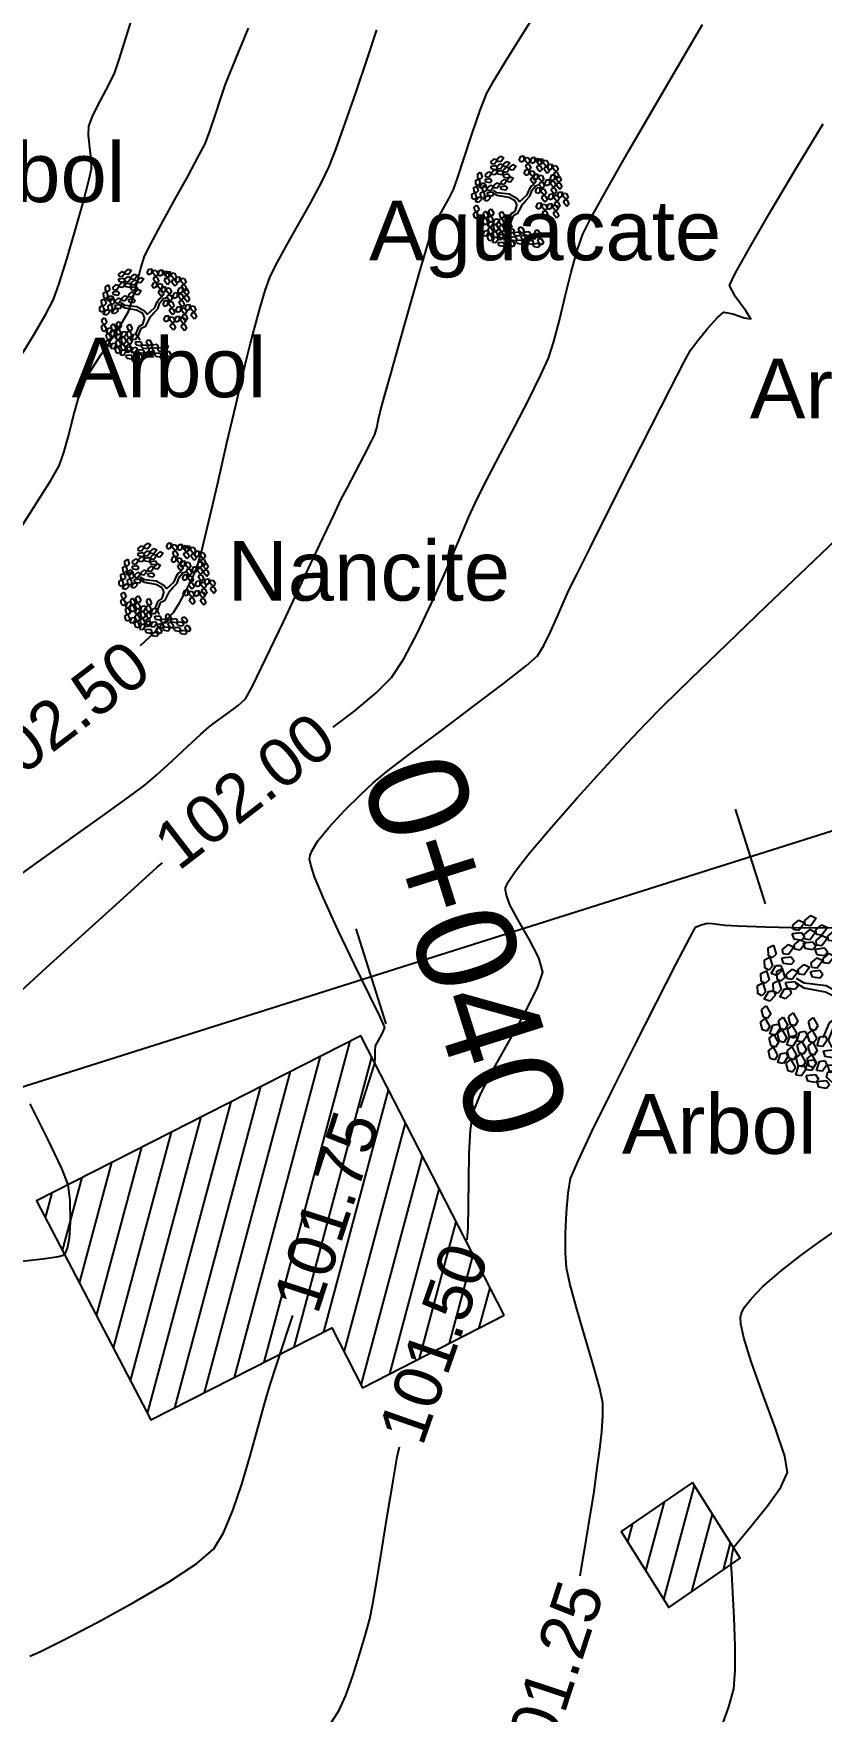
# Model space of a CAD drawing. Header units: millimetres. Extents: x 603733 to 1211550, y 1310999 to 2622648.
# Drawn here: x 603855.23 to 603875.04, y 1311129.24 to 1311171.41 of the extents above; entities that cross this region are included whole.
import ezdxf
from ezdxf.enums import TextEntityAlignment as Align

# ---------------------------------------------------------------- set-up
doc = ezdxf.new("R2010")
doc.units = ezdxf.units.MM
for name, color, linetype in [('ALINEACION 1', 4, 'Continuous'), ('ARBOL', 3, 'Continuous'), ('CASA', 4, 'Continuous'), ('CONT-MJR', 30, 'Continuous'), ('CONT-MNR', 56, 'Continuous'), ('PBASE', 3, 'Continuous'), ('STALBL', 5, 'Continuous'), ('TEXTO ARB', 7, 'Continuous')]:
    doc.layers.add(name, color=color, linetype=linetype)
doc.styles.add('CURVAS DE NIVEL', font='arial.ttf', dxfattribs={"height": 1.2})
doc.styles.add('ESTACION', font='arial.ttf', dxfattribs={"height": 2.5})
doc.styles.add('PI', font='arial.ttf', dxfattribs={"height": 0.4})
pattern_1 = [(75, (-1871.08534, 20.076), (-0.60370364143, 0.1617619032), [])]

# ---------------------------------------------------------------- blocks, each defined once
blk = doc.blocks.new('lbl_tic')
blk.add_line((0, -0.04165), (0, 0.04165))
blk = doc.blocks.new('sta_tic')
blk.add_line((0, -0.04165), (0, 0.04165))
blk = doc.blocks.new('*U88')
at = {"layer": 'CONT-MJR', "elevation": 101, "flags": 128}
blk.add_lwpolyline([(605743.571, 1311108.647), (605743.795, 1311109.277), (605743.917, 1311109.729), (605743.952, 1311110.188), (605743.95, 1311110.818), (605743.927, 1311111.51), (605743.894, 1311112.153), (605743.866, 1311112.639), (605743.856, 1311112.857), (605743.865, 1311112.99), (605743.883, 1311113.155), (605743.912, 1311113.282), (605744.059, 1311113.467), (605744.383, 1311113.85), (605744.77, 1311114.329), (605745.105, 1311114.801), (605745.273, 1311115.163), (605745.202, 1311115.577), (605744.969, 1311116.271), (605744.657, 1311117.11), (605744.352, 1311117.958), (605744.17, 1311118.552), (605744.099, 1311118.902), (605744.092, 1311119.074), (605744.103, 1311119.138), (605744.123, 1311119.196), (605744.192, 1311119.322), (605744.352, 1311119.532), (605744.653, 1311119.84), (605745.116, 1311120.241), (605745.613, 1311120.628), (605746.075, 1311120.965), (605746.432, 1311121.217)], dxfattribs=at)
blk = doc.blocks.new('*U91')
at = {"layer": 'CONT-MNR', "elevation": 101.25, "flags": 128}
blk.add_lwpolyline([(605740.053, 1311112.566), (605740.093, 1311112.781), (605740.212, 1311113.47), (605740.32, 1311114.133), (605740.405, 1311114.681), (605740.454, 1311115.022), (605740.497, 1311115.34), (605740.55, 1311115.75), (605740.599, 1311116.19), (605740.631, 1311116.599), (605740.63, 1311116.914), (605740.553, 1311117.276), (605740.387, 1311117.87), (605740.177, 1311118.584), (605739.965, 1311119.305), (605739.795, 1311119.918), (605739.71, 1311120.311), (605739.689, 1311120.687), (605739.69, 1311121.177), (605739.712, 1311121.702), (605739.755, 1311122.187), (605739.818, 1311122.555), (605739.986, 1311122.961), (605740.353, 1311123.736), (605740.852, 1311124.751), (605741.415, 1311125.875), (605741.974, 1311126.98), (605742.462, 1311127.934), (605742.812, 1311128.608), (605742.956, 1311128.872), (605743.101, 1311128.935), (605743.26, 1311128.972), (605743.385, 1311128.963), (605743.566, 1311128.938), (605743.714, 1311128.923), (605744.012, 1311128.908), (605744.719, 1311128.881), (605745.69, 1311128.861), (605746.777, 1311128.869)], dxfattribs=at)
at = {"layer": 'CONT-MNR', "color": 2, "insert": (605739.314, 1311109.919, 101.25), "char_height": 1.2, "attachment_point": 5, "rotation": 71.7609, "style": 'CURVAS DE NIVEL'}
blk.add_mtext('{101.25}', dxfattribs=at)
blk = doc.blocks.new('*U95')
at = {"layer": 'CONT-MJR', "elevation": 101.5, "flags": 128}
for points in [[(605737.215, 1311121.019), (605737.241, 1311121.321), (605737.252, 1311121.875), (605737.256, 1311122.522), (605737.266, 1311123.183), (605737.298, 1311123.776), (605737.365, 1311124.222), (605737.557, 1311124.691), (605737.897, 1311125.34), (605738.304, 1311126.069), (605738.697, 1311126.78), (605738.995, 1311127.373), (605739.116, 1311127.747), (605739.017, 1311128.105), (605738.774, 1311128.569), (605738.487, 1311129.067), (605738.293, 1311129.438), (605738.202, 1311129.677), (605738.18, 1311129.808), (605738.182, 1311129.863), (605738.194, 1311129.906), (605738.252, 1311130.024), (605738.419, 1311130.273), (605738.763, 1311130.716), (605739.334, 1311131.391), (605739.99, 1311132.131), (605740.653, 1311132.861), (605741.249, 1311133.504), (605741.7, 1311133.985), (605742.139, 1311134.429), (605742.849, 1311135.124), (605743.744, 1311135.99), (605744.741, 1311136.948), (605745.753, 1311137.915), (605746.694, 1311138.814)], [(605733.749, 1311108.802), (605734, 1311109.19), (605734.162, 1311109.56), (605734.339, 1311110.054), (605734.511, 1311110.592), (605734.659, 1311111.098), (605734.765, 1311111.492), (605734.842, 1311111.872), (605734.95, 1311112.502), (605735.079, 1311113.283), (605735.215, 1311114.117), (605735.346, 1311114.908), (605735.46, 1311115.557), (605735.513, 1311115.812)]]:
    blk.add_lwpolyline(points, dxfattribs=at)
at = {"layer": 'CONT-MJR', "color": 2, "insert": (605736.379, 1311118.41, 101.5), "char_height": 1.2, "attachment_point": 5, "rotation": 70.7112, "style": 'CURVAS DE NIVEL'}
blk.add_mtext('{101.50}', dxfattribs=at)
blk = doc.blocks.new('*U97')
at = {"layer": 'CONT-MNR', "elevation": 101.75, "flags": 128}
for points in [[(605734.533, 1311124.334), (605734.589, 1311124.505), (605734.808, 1311125.185), (605734.892, 1311125.457), (605734.9, 1311125.59), (605734.901, 1311125.758), (605734.913, 1311125.89), (605734.983, 1311126.027), (605735.088, 1311126.208), (605735.144, 1311126.355), (605735.037, 1311126.6), (605734.759, 1311127.168), (605734.381, 1311127.937), (605733.972, 1311128.788), (605733.602, 1311129.6), (605733.381, 1311130.142), (605733.282, 1311130.445), (605733.256, 1311130.583), (605733.257, 1311130.63), (605733.27, 1311130.688), (605733.324, 1311130.818), (605733.465, 1311131.044), (605733.736, 1311131.38), (605734.143, 1311131.815), (605734.546, 1311132.21), (605734.857, 1311132.505), (605735.196, 1311132.783), (605735.803, 1311133.247), (605736.567, 1311133.82), (605737.377, 1311134.426), (605738.124, 1311134.991), (605738.696, 1311135.439), (605738.983, 1311135.694), (605739.145, 1311135.952), (605739.321, 1311136.31), (605739.496, 1311136.706), (605739.655, 1311137.078), (605739.784, 1311137.363), (605739.961, 1311137.718), (605740.315, 1311138.427), (605740.787, 1311139.368), (605741.318, 1311140.423), (605741.848, 1311141.472), (605742.317, 1311142.394), (605742.665, 1311143.07), (605742.834, 1311143.38), (605743.013, 1311143.621), (605743.264, 1311143.927), (605743.51, 1311144.198), (605743.671, 1311144.331), (605743.893, 1311144.293), (605744.181, 1311144.193), (605744.345, 1311144.166), (605744.225, 1311144.366), (605743.961, 1311144.716), (605743.814, 1311145.005), (605743.954, 1311145.303), (605744.33, 1311145.976), (605744.871, 1311146.906), (605745.505, 1311147.975), (605746.163, 1311149.065)], [(605726.222, 1311110.548), (605726.49, 1311110.668), (605727.096, 1311110.97), (605727.918, 1311111.398), (605728.828, 1311111.896), (605729.704, 1311112.407), (605730.419, 1311112.876), (605730.85, 1311113.245), (605731.093, 1311113.647), (605731.328, 1311114.211), (605731.552, 1311114.877), (605731.76, 1311115.586), (605731.95, 1311116.279), (605732.119, 1311116.896), (605732.264, 1311117.378), (605732.434, 1311117.894), (605732.717, 1311118.758), (605732.834, 1311119.114)]]:
    blk.add_lwpolyline(points, dxfattribs=at)
at = {"layer": 'CONT-MNR', "color": 2, "insert": (605733.685, 1311121.723, 101.75), "char_height": 1.2, "attachment_point": 5, "rotation": 71.9597, "style": 'CURVAS DE NIVEL'}
blk.add_mtext('{101.75}', dxfattribs=at)
blk = doc.blocks.new('*U98')
at = {"layer": 'CONT-MJR', "elevation": 102, "flags": 128}
for points in [[(605733.844, 1311133.902), (605734.39, 1311134.313), (605734.929, 1311134.761), (605735.313, 1311135.153), (605735.624, 1311135.622), (605735.966, 1311136.269), (605736.321, 1311137.021), (605736.668, 1311137.807), (605736.988, 1311138.553), (605737.261, 1311139.19), (605737.467, 1311139.643), (605737.717, 1311140.132), (605738.047, 1311140.762), (605738.412, 1311141.456), (605738.766, 1311142.14), (605739.063, 1311142.738), (605739.258, 1311143.176), (605739.393, 1311143.592), (605739.535, 1311144.133), (605739.683, 1311144.737), (605739.832, 1311145.339), (605739.979, 1311145.878), (605740.12, 1311146.29), (605740.327, 1311146.698), (605740.729, 1311147.419), (605741.267, 1311148.361), (605741.885, 1311149.428), (605742.527, 1311150.528), (605743.136, 1311151.565)], [(605725.956, 1311120.472), (605726.608, 1311120.543), (605726.939, 1311120.597), (605727.063, 1311120.633), (605727.093, 1311120.651), (605727.122, 1311120.69), (605727.169, 1311120.805), (605727.218, 1311121.053), (605727.245, 1311121.468), (605727.233, 1311122.004), (605727.187, 1311122.405), (605727.023, 1311122.812), (605726.671, 1311123.546), (605726.228, 1311124.431)], [(605725.911, 1311127.192), (605726.643, 1311127.862), (605727.527, 1311128.665), (605728.481, 1311129.529), (605729.426, 1311130.38), (605729.555, 1311130.495)]]:
    blk.add_lwpolyline(points, dxfattribs=at)
at = {"layer": 'CONT-MJR', "color": 2, "insert": (605731.621, 1311132.3, 102), "char_height": 1.2, "attachment_point": 5, "rotation": 37.7369, "style": 'CURVAS DE NIVEL'}
blk.add_mtext('{102.00}', dxfattribs=at)
blk = doc.blocks.new('*U99')
at = {"layer": 'CONT-MNR', "elevation": 102.25, "flags": 128}
blk.add_lwpolyline([(605725.45, 1311129.811), (605726.376, 1311130.471), (605727.313, 1311131.141), (605728.154, 1311131.745), (605728.793, 1311132.208), (605729.123, 1311132.454), (605729.415, 1311132.705), (605729.794, 1311133.048), (605730.188, 1311133.411), (605730.524, 1311133.722), (605730.731, 1311133.907), (605730.934, 1311134.059), (605731.202, 1311134.249), (605731.462, 1311134.443), (605731.644, 1311134.612), (605731.816, 1311134.931), (605732.155, 1311135.624), (605732.596, 1311136.545), (605733.07, 1311137.55), (605733.514, 1311138.493), (605733.86, 1311139.229), (605734.042, 1311139.611), (605734.197, 1311139.911), (605734.408, 1311140.313), (605734.628, 1311140.73), (605734.806, 1311141.072), (605734.894, 1311141.254), (605734.942, 1311141.425), (605734.989, 1311141.642), (605735.028, 1311141.817), (605735.107, 1311142.101), (605735.288, 1311142.749), (605735.534, 1311143.618), (605735.802, 1311144.566), (605736.055, 1311145.448), (605736.251, 1311146.121), (605736.352, 1311146.441), (605736.458, 1311146.657), (605736.611, 1311146.928), (605736.764, 1311147.199), (605736.874, 1311147.414), (605736.977, 1311147.702), (605737.144, 1311148.214), (605737.343, 1311148.825), (605737.543, 1311149.407), (605737.711, 1311149.835), (605737.894, 1311150.167), (605738.209, 1311150.677), (605738.601, 1311151.299), (605739.016, 1311151.969)], dxfattribs=at)
blk = doc.blocks.new('*U100')
at = {"layer": 'CONT-MJR', "elevation": 102.5, "flags": 128}
blk.add_lwpolyline([(605729.005, 1311135.953), (605729.235, 1311136.174), (605729.627, 1311136.564), (605729.832, 1311136.787), (605729.986, 1311137.029), (605730.163, 1311137.357), (605730.327, 1311137.692), (605730.44, 1311137.958), (605730.535, 1311138.312), (605730.711, 1311139.043), (605730.936, 1311140.003), (605731.178, 1311141.048), (605731.405, 1311142.029), (605731.584, 1311142.802), (605731.684, 1311143.218), (605731.771, 1311143.554), (605731.885, 1311143.987), (605732.012, 1311144.45), (605732.139, 1311144.877), (605732.253, 1311145.203), (605732.404, 1311145.512), (605732.655, 1311145.971), (605732.96, 1311146.514), (605733.275, 1311147.076), (605733.553, 1311147.59), (605733.75, 1311147.99), (605733.916, 1311148.417), (605734.151, 1311149.08), (605734.423, 1311149.873), (605734.699, 1311150.691), (605734.945, 1311151.429)], dxfattribs=at)
at = {"layer": 'CONT-MJR', "color": 2, "insert": (605726.958, 1311134.122, 102.5), "char_height": 1.2, "attachment_point": 5, "rotation": 37.405, "style": 'CURVAS DE NIVEL'}
blk.add_mtext('{102.50}', dxfattribs=at)
blk = doc.blocks.new('*U102')
at = {"layer": 'CONT-MNR', "elevation": 102.75, "flags": 128}
blk.add_lwpolyline([(605725.867, 1311138.719), (605726.342, 1311139.46), (605726.754, 1311140.118), (605726.956, 1311140.468), (605727.075, 1311140.802), (605727.198, 1311141.247), (605727.321, 1311141.729), (605727.443, 1311142.174), (605727.56, 1311142.509), (605727.74, 1311142.837), (605728.007, 1311143.257), (605728.299, 1311143.698), (605728.551, 1311144.086), (605728.702, 1311144.348), (605728.803, 1311144.647), (605728.908, 1311145.043), (605729.012, 1311145.44), (605729.108, 1311145.741), (605729.253, 1311146.032), (605729.525, 1311146.536), (605729.861, 1311147.147), (605730.198, 1311147.759), (605730.474, 1311148.268), (605730.626, 1311148.566), (605730.746, 1311148.883), (605730.886, 1311149.298), (605731.022, 1311149.714), (605731.133, 1311150.035), (605731.252, 1311150.332), (605731.46, 1311150.839), (605731.719, 1311151.468)], dxfattribs=at)
blk = doc.blocks.new('*U104')
at = {"layer": 'CONT-MJR', "elevation": 103, "flags": 128}
blk.add_lwpolyline([(605726.044, 1311143.309), (605726.351, 1311143.805), (605726.624, 1311144.281), (605726.813, 1311144.653), (605726.958, 1311145.049), (605727.152, 1311145.668), (605727.363, 1311146.388), (605727.558, 1311147.087), (605727.705, 1311147.642), (605727.769, 1311147.933), (605727.764, 1311148.168), (605727.729, 1311148.474), (605727.697, 1311148.779), (605727.702, 1311149.01), (605727.806, 1311149.273), (605728.001, 1311149.654), (605728.21, 1311150.05), (605728.357, 1311150.359), (605728.466, 1311150.679), (605728.644, 1311151.244), (605728.852, 1311151.917)], dxfattribs=at)
blk = doc.blocks.new('L', base_point=(1.368, 0.591))
for p, q in [((1.281, 0.65), (1.312, 0.675)), ((1.312, 0.675), (1.342, 0.621)), ((1.275, 0.567), (1.306, 0.592)), ((1.288, 0.517), (1.275, 0.567)), ((1.294, 0.6), (1.281, 0.65)), ((1.322, 0.591), (1.294, 0.6)), ((1.306, 0.592), (1.336, 0.538)), ((1.342, 0.621), (1.322, 0.591)), ((1.356, 0.548), (1.391, 0.554)), ((1.391, 0.554), (1.404, 0.527)), ((1.317, 0.508), (1.288, 0.517)), ((1.336, 0.538), (1.317, 0.508)), ((1.337, 0.489), (1.356, 0.548)), ((1.376, 0.484), (1.337, 0.489)), ((1.404, 0.527), (1.376, 0.484))]:
    blk.add_line(p, q)
blk = doc.blocks.new('TREE-11')
for p, q in [((18.6, 22.5), (21.7, 27.4)), ((21.7, 27.4), (25.2, 29.6)), ((22.4, 21.4), (27.6, 27.7)), ((25.2, 29.6), (26.6, 33.6)), ((27.6, 27.7), (33.5, 29.6)), ((-28.6, 13.3), (-35.2, 17.7)), ((-28.6, 17.4), (-34.8, 21.1)), ((-11.4, 15.2), (-28.6, 17.4)), ((-11.7, 10.3), (-28.6, 13.3)), ((0, 8.9), (-11.4, 15.2)), ((3.8, 4.1), (15.2, 14.4)), ((15.2, 14.4), (18.6, 22.5)), ((19.3, 12.6), (22.4, 21.4)), ((-2.4, 5.5), (-11.7, 10.3)), ((0, 0), (-3.1, -10.3)), ((0, 0), (-2.4, 5.5)), ((3.8, 4.1), (0, 8.9)), ((7.2, -0.7), (13.8, 6.7)), ((13.8, 6.7), (19.3, 12.6)), ((-3.1, -10.3), (-9, -14)), ((7.2, -0.7), (0.7, -13.7)), ((-9, -14), (-13.8, -25.9)), ((-5.2, -16.3), (-9.7, -27.7)), ((0.7, -13.7), (-5.2, -16.3)), ((-9.7, -27.7), (-6.9, -33.6))]:
    blk.add_line(p, q)
for p, xscale, yscale, zscale, rotation in [((-25.5, 58.4), 120, 120, 120, 295.0165150851705), ((9.3, 58.4), 119.9999999999999, 119.9999999999999, 119.9999999999999, 190.1248425347957), ((25.5, 56.6), 119.9999999999999, 119.9999999999999, 119.9999999999999, 190.1248425347957), ((36.2, 54.3), 119.9999999999999, 119.9999999999999, 119.9999999999999, 190.1248425347957), ((-33.8, 39.2), 120, 120, 120, 295.0165150851705), ((-16.6, 51), 120, 120, 120, 295.0165150851705), ((-7.2, 46.2), 120, 120, 120, 295.0165150851705), ((16.6, 38.8), 119.9999999999999, 119.9999999999999, 119.9999999999999, 190.1248425347957), ((50.4, 46.6), 119.9999999999999, 119.9999999999999, 119.9999999999999, 190.1248425347957), ((-48.6, 36.2), 119.9999999999998, 119.9999999999998, 119.9999999999998, 347.8021081598379), ((-11, 28.5), 120, 120, 120, 295.0165150851705), ((29.3, 32.2), 119.9999999999999, 119.9999999999999, 119.9999999999999, 190.1248425347957), ((54.5, 31), 119.9999999999999, 119.9999999999999, 119.9999999999999, 190.1248425347957), ((-54.2, 15.9), 119.9999999999998, 119.9999999999998, 119.9999999999998, 347.8021081598379), ((-41.7, 17.7), 119.9999999999998, 119.9999999999998, 119.9999999999998, 347.8021081598379), ((-30.7, 19.6), 120, 120, 120, 295.0165150851705), ((32.8, 12.2), 119.9999999999999, 119.9999999999999, 119.9999999999999, 190.1248425347957), ((46.9, 23.7), 119.9999999999999, 119.9999999999999, 119.9999999999999, 190.1248425347957), ((51.7, 3), 119.9999999999999, 119.9999999999999, 119.9999999999999, 190.1248425347957), ((64.9, 5.9), 119.9999999999999, 119.9999999999999, 119.9999999999999, 190.1248425347957), ((34.1, -10.3), 119.9999999999999, 119.9999999999999, 119.9999999999999, 190.1248425347957), ((50, -11.1), 119.9999999999999, 119.9999999999999, 119.9999999999999, 190.1248425347957), ((-1.4, -34), 119.9999999999998, 119.9999999999998, 119.9999999999998, 66.16076666471409), ((2.1, -45.5), 119.9999999999998, 119.9999999999998, 119.9999999999998, 66.16076666471409), ((22.4, -38.1), 119.9999999999998, 119.9999999999998, 119.9999999999998, 66.16076666471409), ((-15.2, -53.6), 119.9999999999998, 119.9999999999998, 119.9999999999998, 66.16076666471409), ((26.9, -50.6), 119.9999999999998, 119.9999999999998, 119.9999999999998, 66.16076666471409)]:
    blk.add_blockref('L', p, dxfattribs=dict(xscale=xscale, yscale=yscale, zscale=zscale, rotation=rotation))
at = {"xscale": 120, "yscale": 120, "zscale": 120}
for p in [(-52.1, -10.7), (-38.6, -19.6), (-30.7, -16.3), (-14.8, -20), (-45.9, -33.3), (-31.7, -43.2), (-23.8, -38.8), (-15.2, -39.5)]:
    blk.add_blockref('L', p, dxfattribs=at)

msp = doc.modelspace()

# ---------------------------------------------------------------- hatches: boundary and pattern name
at = {"layer": 'CASA'}
h = msp.add_hatch(dxfattribs=at)
h.set_pattern_fill('ANSI31', color=256, scale=5, angle=30, style=0)
h.set_pattern_definition(pattern_1)
h.paths.add_polyline_path([(603863.465, 1311146.199), (603863.415, 1311146.199), (603855.324, 1311142.085), (603855.324, 1311142.037), (603858.169, 1311136.586), (603858.219, 1311136.586), (603862.726, 1311138.877), (603863.5, 1311137.369), (603867.039, 1311139.185), (603867.039, 1311139.234)])
h.paths.add_polyline_path([(603855.364, 1311142.024), (603855.703, 1311142.024), (603855.703, 1311141.902), (603855.364, 1311141.902)], flags=24)
h.paths.add_polyline_path([(603855.364, 1311142.136), (603855.727, 1311142.136), (603855.727, 1311142.014), (603855.364, 1311142.014)], flags=25)
h.paths.add_polyline_path([(603855.364, 1311142.248), (603855.582, 1311142.248), (603855.582, 1311142.126), (603855.364, 1311142.126)], flags=25)
h.paths.add_polyline_path([(603858.24, 1311136.739), (603858.458, 1311136.739), (603858.458, 1311136.617), (603858.24, 1311136.617)], flags=24)
h = msp.add_hatch(dxfattribs=at)
h.set_pattern_fill('ANSI31', color=256, scale=5, angle=30, style=0)
h.set_pattern_definition(pattern_1)
h.paths.add_polyline_path([(603871.809, 1311134.973), (603871.768, 1311134.973), (603869.999, 1311133.759), (603871.186, 1311131.874), (603871.228, 1311131.874), (603872.977, 1311133.074), (603872.977, 1311133.12)])
h.paths.add_polyline_path([(603871.857, 1311134.941), (603872.361, 1311134.941), (603872.361, 1311134.821), (603871.857, 1311134.821)], flags=25)
h.paths.add_polyline_path([(603871.259, 1311132.027), (603871.413, 1311132.027), (603871.413, 1311131.905), (603871.259, 1311131.905)], flags=24)

# ---------------------------------------------------------------- linework, layer by layer
at = {"layer": 'ALINEACION 1'}
msp.add_lwpolyline([(603825.576, 1311135.656), (603937.074, 1311170.904)], dxfattribs=at)
at = {"layer": 'CASA'}
for points in [[(603867.059, 1311139.195), (603863.455, 1311146.219), (603855.304, 1311142.075), (603858.18, 1311136.566), (603862.726, 1311138.877), (603863.5, 1311137.369), (603867.059, 1311139.195)], [(603871.797, 1311134.993), (603869.999, 1311133.759), (603871.199, 1311131.854), (603872.997, 1311133.088), (603871.797, 1311134.993)]]:
    msp.add_lwpolyline(points, dxfattribs=at)
at = {"layer": 'PBASE'}
msp.add_line((603867.059, 1311139.195), (603863.455, 1311146.219), dxfattribs=at)

# ---------------------------------------------------------------- block references
at = {"layer": 'ARBOL'}
for p, xscale, yscale, zscale in [((603867.379, 1311167.111), 0.017145, 0.017145, 0.017145), ((603858.02, 1311164.278), 0.017145, 0.017145, 0.017145), ((603858.506, 1311157.384), 0.017145, 0.017145, 0.017145), ((603875.515, 1311146.991), 0.03175, 0.03175, 0.03175)]:
    msp.add_blockref('TREE-11', p, dxfattribs=dict(at, xscale=xscale, yscale=yscale, zscale=zscale))
at = {"layer": 'CONT-MJR'}
for name in ['*U104', '*U100', '*U98', '*U95', '*U88']:
    msp.add_blockref(name, (-1871.085, 20.076), dxfattribs=at)
at = {"layer": 'CONT-MNR'}
for name in ['*U102', '*U99', '*U97', '*U91']:
    msp.add_blockref(name, (-1871.085, 20.076), dxfattribs=at)
at = {"layer": 'STALBL', "xscale": 30.01200480192077, "yscale": 30.01200480192077, "zscale": 30.01200480192077, "rotation": 17.54360319507517}
for name, p in [('sta_tic', (603873.251, 1311150.727)), ('lbl_tic', (603863.716, 1311147.713))]:
    msp.add_blockref(name, p, dxfattribs=at)

# ---------------------------------------------------------------- texts
at = {"layer": 'STALBL', "style": 'ESTACION'}
msp.add_text('0+040', height=2.5, rotation=287.5436, dxfattribs=at).set_placement((603864.193, 1311147.864), align=Align.BOTTOM_CENTER)
at = {"layer": 'TEXTO ARB', "style": 'PI'}
for s, p in [('Arbol', (603852.646, 1311167.174)), ('Aguacate', (603863.665, 1311165.714)), ('Arbol', (603856.191, 1311162.27)), ('Arbol', (603873.238, 1311161.74)), ('Nancite', (603860.108, 1311157.157)), ('Arbol', (603870.021, 1311143.253))]:
    msp.add_text(s, height=1.5, dxfattribs=at).set_placement(p)

doc.saveas('drawing.dxf')
